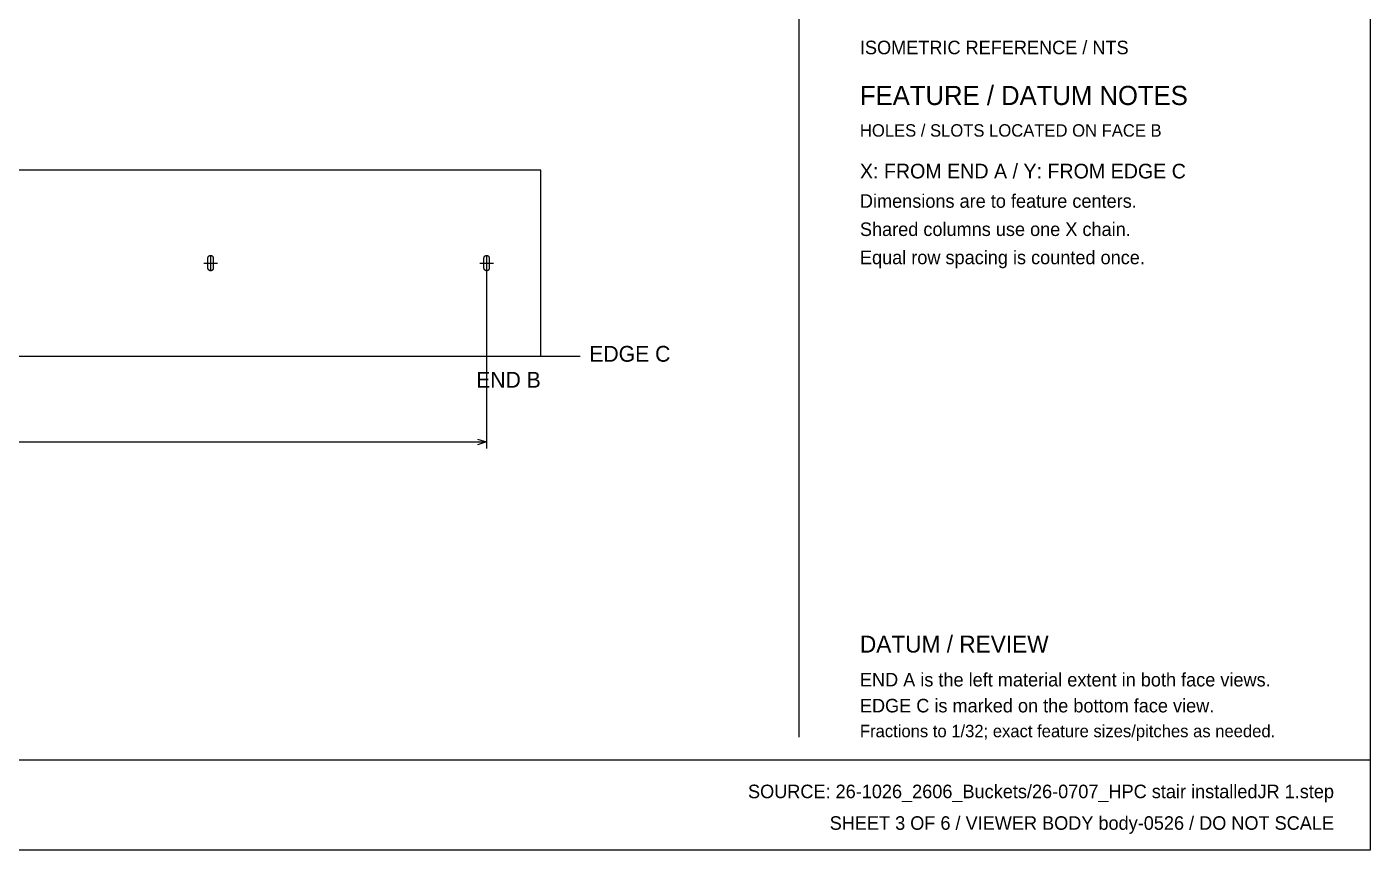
# Model space of a CAD drawing. Header units: inches. Extents: x 1.4 to 100.6, y 1.4 to 64.6.
# Drawn here: x 51 to 100.58, y 1.42 to 31.8 of the extents above; entities that cross this region are included whole.
import ezdxf
from ezdxf.enums import TextEntityAlignment as Align

# ---------------------------------------------------------------- set-up
doc = ezdxf.new("R2010")
doc.units = ezdxf.units.IN
doc.header["$MEASUREMENT"] = 0

msp = doc.modelspace()

# ---------------------------------------------------------------- linework, layer by layer
at = {"layer": 'ANNOTATION'}
for p, q in [((57.782, 23.333), (57.782, 22.833)), ((67.97, 23.333), (67.97, 22.833)), ((57.532, 23.083), (58.032, 23.083)), ((67.72, 23.083), (68.22, 23.083)), ((67.97, 22.958), (67.97, 16.235)), ((41.25, 19.652), (71.428, 19.652)), ((17.03, 16.485), (67.97, 16.485)), ((67.637, 16.589), (67.97, 16.485)), ((67.97, 16.485), (67.637, 16.381))]:
    msp.add_line(p, q, dxfattribs=at)
at = {"layer": 'OUTLINE'}
for p, q in [((100.583, 64.583), (100.583, 1.417)), ((79.5, 56.625), (79.5, 5.583)), ((69.97, 26.515), (12.53, 26.515)), ((69.97, 19.652), (69.97, 26.515)), ((57.691, 23.303), (57.693, 23.308)), ((57.693, 23.308), (57.695, 23.312)), ((57.695, 23.312), (57.697, 23.316)), ((57.697, 23.316), (57.699, 23.321)), ((57.699, 23.321), (57.702, 23.325)), ((57.702, 23.325), (57.704, 23.328)), ((57.704, 23.328), (57.707, 23.332)), ((57.707, 23.332), (57.71, 23.336)), ((57.71, 23.336), (57.714, 23.339)), ((57.714, 23.339), (57.717, 23.343)), ((57.717, 23.343), (57.721, 23.346)), ((57.721, 23.346), (57.724, 23.349)), ((57.724, 23.349), (57.728, 23.351)), ((57.728, 23.351), (57.732, 23.354)), ((57.732, 23.354), (57.736, 23.356)), ((57.736, 23.356), (57.741, 23.358)), ((57.741, 23.358), (57.745, 23.36)), ((57.745, 23.36), (57.749, 23.362)), ((57.749, 23.362), (57.754, 23.363)), ((57.754, 23.363), (57.758, 23.365)), ((57.758, 23.365), (57.763, 23.366)), ((57.763, 23.366), (57.768, 23.367)), ((57.768, 23.367), (57.773, 23.367)), ((57.773, 23.367), (57.777, 23.367)), ((57.777, 23.367), (57.782, 23.368)), ((57.782, 23.368), (57.787, 23.367)), ((57.787, 23.367), (57.791, 23.367)), ((57.791, 23.367), (57.796, 23.367)), ((57.796, 23.367), (57.801, 23.366)), ((57.801, 23.366), (57.806, 23.365)), ((57.806, 23.365), (57.81, 23.363)), ((57.81, 23.363), (57.815, 23.362)), ((57.815, 23.362), (57.819, 23.36)), ((57.819, 23.36), (57.823, 23.358)), ((57.823, 23.358), (57.828, 23.356)), ((57.828, 23.356), (57.832, 23.354)), ((57.832, 23.354), (57.836, 23.351)), ((57.836, 23.351), (57.84, 23.349)), ((57.84, 23.349), (57.843, 23.346)), ((57.843, 23.346), (57.847, 23.343)), ((57.847, 23.343), (57.85, 23.339)), ((57.85, 23.339), (57.854, 23.336)), ((57.854, 23.336), (57.857, 23.332)), ((57.857, 23.332), (57.86, 23.328)), ((57.86, 23.328), (57.862, 23.325)), ((57.862, 23.325), (57.865, 23.321)), ((57.865, 23.321), (57.867, 23.316)), ((57.867, 23.316), (57.869, 23.312)), ((57.869, 23.312), (57.871, 23.308)), ((57.871, 23.308), (57.873, 23.303)), ((67.879, 23.303), (67.881, 23.308)), ((67.881, 23.308), (67.883, 23.312)), ((67.883, 23.312), (67.885, 23.316)), ((67.885, 23.316), (67.887, 23.321)), ((67.887, 23.321), (67.89, 23.325)), ((67.89, 23.325), (67.892, 23.328)), ((67.892, 23.328), (67.895, 23.332)), ((67.895, 23.332), (67.898, 23.336)), ((67.898, 23.336), (67.902, 23.339)), ((67.902, 23.339), (67.905, 23.343)), ((67.905, 23.343), (67.909, 23.346)), ((67.909, 23.346), (67.912, 23.349)), ((67.912, 23.349), (67.916, 23.351)), ((67.916, 23.351), (67.92, 23.354)), ((67.92, 23.354), (67.924, 23.356)), ((67.924, 23.356), (67.929, 23.358)), ((67.929, 23.358), (67.933, 23.36)), ((67.933, 23.36), (67.937, 23.362)), ((67.937, 23.362), (67.942, 23.363)), ((67.942, 23.363), (67.946, 23.365)), ((67.946, 23.365), (67.951, 23.366)), ((67.951, 23.366), (67.956, 23.367)), ((67.956, 23.367), (67.961, 23.367)), ((67.961, 23.367), (67.965, 23.367)), ((67.965, 23.367), (67.97, 23.368)), ((67.97, 23.368), (67.975, 23.367)), ((67.975, 23.367), (67.979, 23.367)), ((67.979, 23.367), (67.984, 23.367)), ((67.984, 23.367), (67.989, 23.366)), ((67.989, 23.366), (67.994, 23.365)), ((67.994, 23.365), (67.998, 23.363)), ((67.998, 23.363), (68.003, 23.362)), ((68.003, 23.362), (68.007, 23.36)), ((68.007, 23.36), (68.011, 23.358)), ((68.011, 23.358), (68.016, 23.356)), ((68.016, 23.356), (68.02, 23.354)), ((68.02, 23.354), (68.024, 23.351)), ((68.024, 23.351), (68.028, 23.349)), ((68.028, 23.349), (68.031, 23.346)), ((68.031, 23.346), (68.035, 23.343)), ((68.035, 23.343), (68.038, 23.339)), ((68.038, 23.339), (68.042, 23.336)), ((68.042, 23.336), (68.045, 23.332)), ((68.045, 23.332), (68.048, 23.328)), ((68.048, 23.328), (68.05, 23.325)), ((68.05, 23.325), (68.053, 23.321)), ((68.053, 23.321), (68.055, 23.316)), ((68.055, 23.316), (68.057, 23.312)), ((68.057, 23.312), (68.059, 23.308)), ((68.059, 23.308), (68.061, 23.303)), ((57.685, 23.276), (57.686, 23.28)), ((57.685, 23.271), (57.685, 23.276)), ((57.685, 22.896), (57.685, 23.271)), ((57.685, 22.893), (57.685, 22.896)), ((57.685, 22.891), (57.685, 22.893)), ((57.686, 22.889), (57.685, 22.891)), ((57.686, 23.285), (57.687, 23.29)), ((57.686, 23.28), (57.686, 23.285)), ((57.686, 22.886), (57.686, 22.889)), ((57.686, 22.884), (57.686, 22.886)), ((57.686, 22.882), (57.686, 22.884)), ((57.687, 22.879), (57.686, 22.882)), ((57.687, 23.29), (57.688, 23.294)), ((57.687, 22.877), (57.687, 22.879)), ((57.688, 22.875), (57.687, 22.877)), ((57.688, 23.294), (57.689, 23.299)), ((57.688, 22.872), (57.688, 22.875)), ((57.689, 22.87), (57.688, 22.872)), ((57.689, 23.299), (57.691, 23.303)), ((57.689, 22.868), (57.689, 22.87)), ((57.69, 22.865), (57.689, 22.868)), ((57.691, 22.863), (57.69, 22.865)), ((57.692, 22.861), (57.691, 22.863)), ((57.693, 22.859), (57.692, 22.861)), ((57.694, 22.857), (57.693, 22.859)), ((57.695, 22.854), (57.694, 22.857)), ((57.696, 22.852), (57.695, 22.854)), ((57.697, 22.85), (57.696, 22.852)), ((57.698, 22.848), (57.697, 22.85)), ((57.699, 22.846), (57.698, 22.848)), ((57.7, 22.844), (57.699, 22.846)), ((57.702, 22.842), (57.7, 22.844)), ((57.703, 22.84), (57.702, 22.842)), ((57.704, 22.838), (57.703, 22.84)), ((57.706, 22.836), (57.704, 22.838)), ((57.707, 22.834), (57.706, 22.836)), ((57.709, 22.833), (57.707, 22.834)), ((57.71, 22.831), (57.709, 22.833)), ((57.712, 22.829), (57.71, 22.831)), ((57.714, 22.827), (57.712, 22.829)), ((57.715, 22.826), (57.714, 22.827)), ((57.717, 22.824), (57.715, 22.826)), ((57.719, 22.823), (57.717, 22.824)), ((57.721, 22.821), (57.719, 22.823)), ((57.722, 22.82), (57.721, 22.821)), ((57.724, 22.818), (57.722, 22.82)), ((57.726, 22.817), (57.724, 22.818)), ((57.728, 22.815), (57.726, 22.817)), ((57.73, 22.814), (57.728, 22.815)), ((57.732, 22.813), (57.73, 22.814)), ((57.734, 22.812), (57.732, 22.813)), ((57.736, 22.811), (57.734, 22.812)), ((57.739, 22.809), (57.736, 22.811)), ((57.741, 22.808), (57.739, 22.809)), ((57.743, 22.807), (57.741, 22.808)), ((57.823, 22.808), (57.821, 22.807)), ((57.825, 22.809), (57.823, 22.808)), ((57.828, 22.811), (57.825, 22.809)), ((57.83, 22.812), (57.828, 22.811)), ((57.832, 22.813), (57.83, 22.812)), ((57.834, 22.814), (57.832, 22.813)), ((57.836, 22.815), (57.834, 22.814)), ((57.838, 22.817), (57.836, 22.815)), ((57.84, 22.818), (57.838, 22.817)), ((57.842, 22.82), (57.84, 22.818)), ((57.843, 22.821), (57.842, 22.82)), ((57.845, 22.823), (57.843, 22.821)), ((57.847, 22.824), (57.845, 22.823)), ((57.849, 22.826), (57.847, 22.824)), ((57.85, 22.827), (57.849, 22.826)), ((57.852, 22.829), (57.85, 22.827)), ((57.854, 22.831), (57.852, 22.829)), ((57.855, 22.833), (57.854, 22.831)), ((57.857, 22.834), (57.855, 22.833)), ((57.858, 22.836), (57.857, 22.834)), ((57.86, 22.838), (57.858, 22.836)), ((57.861, 22.84), (57.86, 22.838)), ((57.862, 22.842), (57.861, 22.84)), ((57.864, 22.844), (57.862, 22.842)), ((57.865, 22.846), (57.864, 22.844)), ((57.866, 22.848), (57.865, 22.846)), ((57.867, 22.85), (57.866, 22.848)), ((57.868, 22.852), (57.867, 22.85)), ((57.869, 22.854), (57.868, 22.852)), ((57.87, 22.857), (57.869, 22.854)), ((57.871, 22.859), (57.87, 22.857)), ((57.872, 22.861), (57.871, 22.859)), ((57.873, 22.863), (57.872, 22.861)), ((57.873, 23.303), (57.875, 23.299)), ((57.874, 22.865), (57.873, 22.863)), ((57.875, 22.868), (57.874, 22.865)), ((57.875, 23.299), (57.876, 23.294)), ((57.876, 22.872), (57.875, 22.87)), ((57.875, 22.87), (57.875, 22.868)), ((57.876, 23.294), (57.877, 23.29)), ((57.877, 22.877), (57.876, 22.875)), ((57.876, 22.875), (57.876, 22.872)), ((57.877, 23.29), (57.878, 23.285)), ((57.878, 22.882), (57.877, 22.879)), ((57.877, 22.879), (57.877, 22.877)), ((57.878, 23.285), (57.878, 23.28)), ((57.878, 23.28), (57.879, 23.276)), ((57.879, 22.891), (57.878, 22.889)), ((57.878, 22.889), (57.878, 22.886)), ((57.878, 22.886), (57.878, 22.884)), ((57.878, 22.884), (57.878, 22.882)), ((57.879, 23.276), (57.879, 23.271)), ((57.879, 23.271), (57.879, 22.896)), ((57.879, 22.896), (57.879, 22.893)), ((57.879, 22.893), (57.879, 22.891)), ((67.873, 23.276), (67.874, 23.28)), ((67.873, 23.271), (67.873, 23.276)), ((67.873, 22.896), (67.873, 23.271)), ((67.873, 22.893), (67.873, 22.896)), ((67.873, 22.891), (67.873, 22.893)), ((67.874, 22.889), (67.873, 22.891)), ((67.874, 23.285), (67.875, 23.29)), ((67.874, 23.28), (67.874, 23.285)), ((67.874, 22.886), (67.874, 22.889)), ((67.874, 22.884), (67.874, 22.886)), ((67.874, 22.882), (67.874, 22.884)), ((67.875, 22.879), (67.874, 22.882)), ((67.875, 23.29), (67.876, 23.294)), ((67.875, 22.877), (67.875, 22.879)), ((67.876, 22.875), (67.875, 22.877)), ((67.876, 23.294), (67.877, 23.299)), ((67.876, 22.872), (67.876, 22.875)), ((67.877, 22.87), (67.876, 22.872)), ((67.877, 23.299), (67.879, 23.303)), ((67.877, 22.868), (67.877, 22.87)), ((67.878, 22.865), (67.877, 22.868)), ((67.879, 22.863), (67.878, 22.865)), ((67.88, 22.861), (67.879, 22.863)), ((67.881, 22.859), (67.88, 22.861)), ((67.882, 22.857), (67.881, 22.859)), ((67.883, 22.854), (67.882, 22.857)), ((67.884, 22.852), (67.883, 22.854)), ((67.885, 22.85), (67.884, 22.852)), ((67.886, 22.848), (67.885, 22.85)), ((67.887, 22.846), (67.886, 22.848)), ((67.888, 22.844), (67.887, 22.846)), ((67.89, 22.842), (67.888, 22.844)), ((67.891, 22.84), (67.89, 22.842)), ((67.892, 22.838), (67.891, 22.84)), ((67.894, 22.836), (67.892, 22.838)), ((67.895, 22.834), (67.894, 22.836)), ((67.897, 22.833), (67.895, 22.834)), ((67.898, 22.831), (67.897, 22.833)), ((67.9, 22.829), (67.898, 22.831)), ((67.902, 22.827), (67.9, 22.829)), ((67.903, 22.826), (67.902, 22.827)), ((67.905, 22.824), (67.903, 22.826)), ((67.907, 22.823), (67.905, 22.824)), ((67.909, 22.821), (67.907, 22.823)), ((67.91, 22.82), (67.909, 22.821)), ((67.912, 22.818), (67.91, 22.82)), ((67.914, 22.817), (67.912, 22.818)), ((67.916, 22.815), (67.914, 22.817)), ((67.918, 22.814), (67.916, 22.815)), ((67.92, 22.813), (67.918, 22.814)), ((67.922, 22.812), (67.92, 22.813)), ((67.924, 22.811), (67.922, 22.812)), ((67.927, 22.809), (67.924, 22.811)), ((67.929, 22.808), (67.927, 22.809)), ((67.931, 22.807), (67.929, 22.808)), ((68.011, 22.808), (68.009, 22.807)), ((68.013, 22.809), (68.011, 22.808)), ((68.016, 22.811), (68.013, 22.809)), ((68.018, 22.812), (68.016, 22.811)), ((68.02, 22.813), (68.018, 22.812)), ((68.022, 22.814), (68.02, 22.813)), ((68.024, 22.815), (68.022, 22.814)), ((68.026, 22.817), (68.024, 22.815)), ((68.028, 22.818), (68.026, 22.817)), ((68.03, 22.82), (68.028, 22.818)), ((68.031, 22.821), (68.03, 22.82)), ((68.033, 22.823), (68.031, 22.821)), ((68.035, 22.824), (68.033, 22.823)), ((68.037, 22.826), (68.035, 22.824)), ((68.038, 22.827), (68.037, 22.826)), ((68.04, 22.829), (68.038, 22.827)), ((68.042, 22.831), (68.04, 22.829)), ((68.043, 22.833), (68.042, 22.831)), ((68.045, 22.834), (68.043, 22.833)), ((68.046, 22.836), (68.045, 22.834)), ((68.048, 22.838), (68.046, 22.836)), ((68.049, 22.84), (68.048, 22.838)), ((68.05, 22.842), (68.049, 22.84)), ((68.052, 22.844), (68.05, 22.842)), ((68.053, 22.846), (68.052, 22.844)), ((68.054, 22.848), (68.053, 22.846)), ((68.055, 22.85), (68.054, 22.848)), ((68.056, 22.852), (68.055, 22.85)), ((68.057, 22.854), (68.056, 22.852)), ((68.058, 22.857), (68.057, 22.854)), ((68.059, 22.859), (68.058, 22.857)), ((68.06, 22.861), (68.059, 22.859)), ((68.061, 22.863), (68.06, 22.861)), ((68.061, 23.303), (68.063, 23.299)), ((68.062, 22.865), (68.061, 22.863)), ((68.063, 22.868), (68.062, 22.865)), ((68.063, 23.299), (68.064, 23.294)), ((68.064, 22.872), (68.063, 22.87)), ((68.063, 22.87), (68.063, 22.868)), ((68.064, 23.294), (68.065, 23.29)), ((68.065, 22.877), (68.064, 22.875)), ((68.064, 22.875), (68.064, 22.872)), ((68.065, 23.29), (68.066, 23.285)), ((68.066, 22.882), (68.065, 22.879)), ((68.065, 22.879), (68.065, 22.877)), ((68.066, 23.285), (68.066, 23.28)), ((68.066, 23.28), (68.067, 23.276)), ((68.067, 22.891), (68.066, 22.889)), ((68.066, 22.889), (68.066, 22.886)), ((68.066, 22.886), (68.066, 22.884)), ((68.066, 22.884), (68.066, 22.882)), ((68.067, 23.276), (68.067, 23.271)), ((68.067, 23.271), (68.067, 22.896)), ((68.067, 22.896), (68.067, 22.893)), ((68.067, 22.893), (68.067, 22.891)), ((57.745, 22.806), (57.743, 22.807)), ((57.747, 22.806), (57.745, 22.806)), ((57.749, 22.805), (57.747, 22.806)), ((57.752, 22.804), (57.749, 22.805)), ((57.754, 22.803), (57.752, 22.804)), ((57.756, 22.803), (57.754, 22.803)), ((57.758, 22.802), (57.756, 22.803)), ((57.761, 22.801), (57.758, 22.802)), ((57.763, 22.801), (57.761, 22.801)), ((57.765, 22.801), (57.763, 22.801)), ((57.768, 22.8), (57.765, 22.801)), ((57.77, 22.8), (57.768, 22.8)), ((57.773, 22.8), (57.77, 22.8)), ((57.775, 22.799), (57.773, 22.8)), ((57.777, 22.799), (57.775, 22.799)), ((57.78, 22.799), (57.777, 22.799)), ((57.782, 22.799), (57.78, 22.799)), ((57.784, 22.799), (57.782, 22.799)), ((57.787, 22.799), (57.784, 22.799)), ((57.789, 22.799), (57.787, 22.799)), ((57.791, 22.8), (57.789, 22.799)), ((57.794, 22.8), (57.791, 22.8)), ((57.796, 22.8), (57.794, 22.8)), ((57.799, 22.801), (57.796, 22.8)), ((57.801, 22.801), (57.799, 22.801)), ((57.803, 22.801), (57.801, 22.801)), ((57.806, 22.802), (57.803, 22.801)), ((57.808, 22.803), (57.806, 22.802)), ((57.81, 22.803), (57.808, 22.803)), ((57.812, 22.804), (57.81, 22.803)), ((57.815, 22.805), (57.812, 22.804)), ((57.817, 22.806), (57.815, 22.805)), ((57.819, 22.806), (57.817, 22.806)), ((57.821, 22.807), (57.819, 22.806)), ((67.933, 22.806), (67.931, 22.807)), ((67.935, 22.806), (67.933, 22.806)), ((67.937, 22.805), (67.935, 22.806)), ((67.94, 22.804), (67.937, 22.805)), ((67.942, 22.803), (67.94, 22.804)), ((67.944, 22.803), (67.942, 22.803)), ((67.946, 22.802), (67.944, 22.803)), ((67.949, 22.801), (67.946, 22.802)), ((67.951, 22.801), (67.949, 22.801)), ((67.953, 22.801), (67.951, 22.801)), ((67.956, 22.8), (67.953, 22.801)), ((67.958, 22.8), (67.956, 22.8)), ((67.961, 22.8), (67.958, 22.8)), ((67.963, 22.799), (67.961, 22.8)), ((67.965, 22.799), (67.963, 22.799)), ((67.968, 22.799), (67.965, 22.799)), ((67.97, 22.799), (67.968, 22.799)), ((67.972, 22.799), (67.97, 22.799)), ((67.975, 22.799), (67.972, 22.799)), ((67.977, 22.799), (67.975, 22.799)), ((67.979, 22.8), (67.977, 22.799)), ((67.982, 22.8), (67.979, 22.8)), ((67.984, 22.8), (67.982, 22.8)), ((67.987, 22.801), (67.984, 22.8)), ((67.989, 22.801), (67.987, 22.801)), ((67.991, 22.801), (67.989, 22.801)), ((67.994, 22.802), (67.991, 22.801)), ((67.996, 22.803), (67.994, 22.802)), ((67.998, 22.803), (67.996, 22.803)), ((68, 22.804), (67.998, 22.803)), ((68.003, 22.805), (68, 22.804)), ((68.005, 22.806), (68.003, 22.805)), ((68.007, 22.806), (68.005, 22.806)), ((68.009, 22.807), (68.007, 22.806)), ((12.53, 19.652), (69.97, 19.652)), ((1.417, 4.75), (100.583, 4.75)), ((100.583, 1.417), (1.417, 1.417))]:
    msp.add_line(p, q, dxfattribs=at)

# ---------------------------------------------------------------- texts
at = {"layer": 'ANNOTATION'}
for s, height, p in [('ISOMETRIC REFERENCE / NTS', 0.5, (81.75, 30.792)), ('FEATURE / DATUM NOTES', 0.70833, (81.75, 28.917)), ('HOLES / SLOTS LOCATED ON FACE B', 0.45833, (81.75, 27.75)), ('X: FROM END A / Y: FROM EDGE C', 0.54167, (81.75, 26.208)), ('Dimensions are to feature centers.', 0.5, (81.75, 25.125)), ('Shared columns use one X chain.', 0.5, (81.75, 24.083)), ('Equal row spacing is counted once.', 0.5, (81.75, 23.042)), ('EDGE C', 0.5833, (71.762, 19.443)), ('DATUM / REVIEW', 0.625, (81.75, 8.708)), ('END A is the left material extent in both face views.', 0.5, (81.75, 7.458)), ('EDGE C is marked on the bottom face view.', 0.5, (81.75, 6.5)), ('Fractions to 1/32; exact feature sizes/pitches as needed.', 0.45833, (81.75, 5.583))]:
    msp.add_text(s, height=height, dxfattribs=at).set_placement(p)
for s, height, p in [('END B', 0.5833, (69.97, 18.485)), ('SOURCE: 26-1026_2606_Buckets/26-0707_HPC stair installedJR 1.step', 0.5, (99.25, 3.333)), ('SHEET 3 OF 6 / VIEWER BODY body-0526 / DO NOT SCALE', 0.5, (99.25, 2.167))]:
    msp.add_text(s, height=height, dxfattribs=at).set_placement(p, align=Align.RIGHT)

doc.saveas('drawing.dxf')
